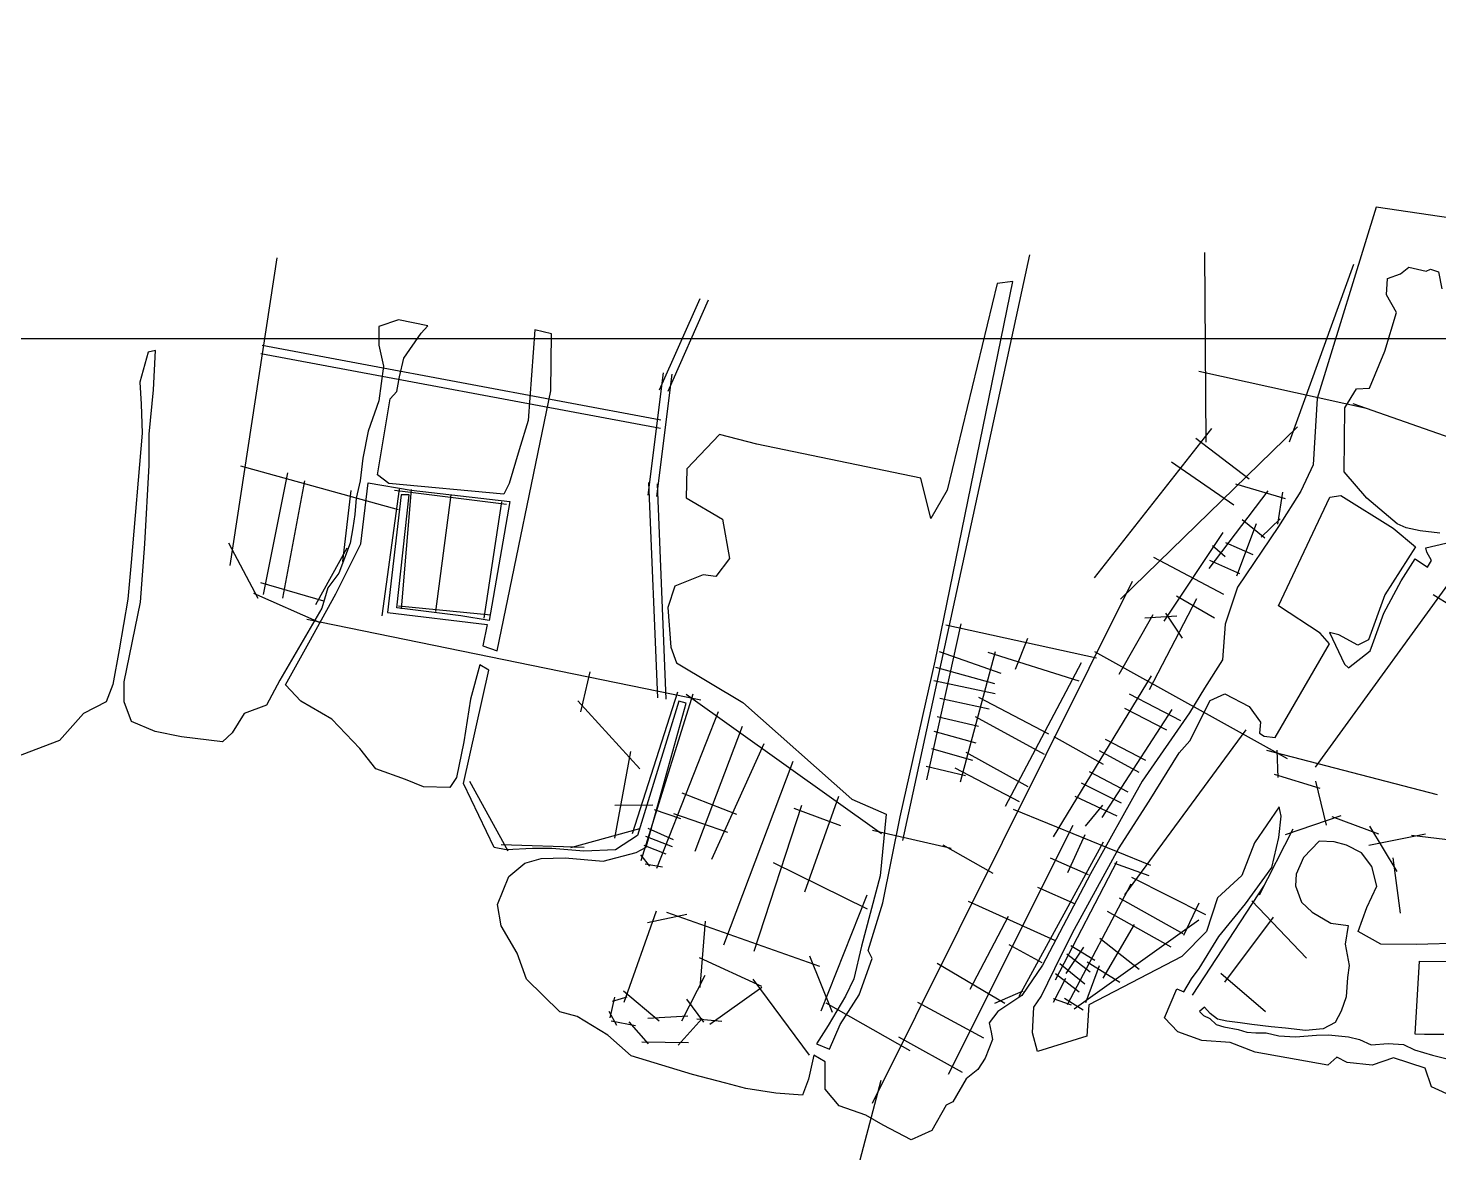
# Model space of a CAD drawing. Header units: metres. Extents: x -7351 to 4019, y -1659 to 4262.
# Drawn here: x -4269 to -1379, y 1957 to 4262 of the extents above; entities that cross this region are included whole.
import ezdxf

# ---------------------------------------------------------------- set-up
doc = ezdxf.new("R2010")
doc.units = ezdxf.units.M
doc.header["$MEASUREMENT"] = 0
for name, color, linetype in [('图框', 6, 'Continuous'), ('水网', 141, 'Continuous'), ('路网', 2, 'Continuous')]:
    doc.layers.add(name, color=color, linetype=linetype)

msp = doc.modelspace()

# ---------------------------------------------------------------- linework, layer by layer
at = {"layer": '图框'}
msp.add_lwpolyline([(-5864.6, 3624.8), (-5864.6, -941.6), (1615.5, -941.6), (1615.5, 3624.8), (-5864.6, 3624.8)], dxfattribs=at)
at = {"layer": '水网'}
for points in [[(-1354, 3872.4), (-1507.1, 3894.7), (-1627.8, 3502.7), (-1636.4, 3367.1), (-1661.5, 3313), (-1707.1, 3240.5), (-1791.4, 3116.3), (-1816.7, 3040.5), (-1822.1, 2967.3), (-1858.7, 2909.1), (-1889.9, 2858.9), (-1986.8, 2718.9), (-2092.8, 2528.7), (-2191, 2341.7), (-2233.2, 2279.1), (-2282.3, 2246.4), (-2300, 2223.2), (-2295.9, 2204.2), (-2293.2, 2189.2), (-2308.2, 2151.1), (-2323.2, 2127.9), (-2347.7, 2108.8), (-2375, 2061.2), (-2388.6, 2054.4), (-2417.5, 2002.7), (-2459.8, 1983.6), (-2517.2, 2013.6), (-2552.7, 2034.1), (-2607.4, 2053.2), (-2636.1, 2087.3), (-2636.1, 2143.3), (-2659.3, 2156.9), (-2670.2, 2107.8), (-2682.5, 2075), (-2737.1, 2079.1), (-2798.6, 2088.7), (-2839.6, 2099.6), (-2908, 2117.5), (-3033.9, 2155.8), (-3081.7, 2198.2), (-3144.7, 2236.4), (-3180.2, 2246), (-3248.6, 2313), (-3267.8, 2366.3), (-3300.6, 2422.3), (-3307.7, 2465.8), (-3284.4, 2523.3), (-3251.5, 2550.7), (-3218.6, 2560.3), (-3169.2, 2561.7), (-3091, 2554.9), (-3023.8, 2572.7), (-3003.3, 2583.6), (-2921, 2878.2), (-2936.1, 2882.3), (-3021.1, 2606.9), (-3066.3, 2578.1), (-3130.8, 2575.4), (-3196.6, 2580.9), (-3236.4, 2580.9), (-3289.9, 2578.1), (-3314.6, 2582.3), (-3377.6, 2713.8), (-3325.8, 2945.9), (-3343.7, 2956.9), (-3362.9, 2886.8), (-3376.7, 2798.9), (-3391.8, 2726.1), (-3405.6, 2705.5), (-3459.2, 2706.9), (-3496.3, 2722), (-3556.8, 2744), (-3589.8, 2785.2), (-3647.5, 2845.6), (-3710.8, 2882.7), (-3742.4, 2915.7), (-3694.3, 3002.2), (-3639.3, 3102.5), (-3588.1, 3204.7), (-3573, 3329.9), (-3484.9, 3314.8), (-3282.5, 3291.4), (-3325.2, 3047.9), (-3383, 3057.6), (-3513.8, 3074.1), (-3489, 3305.1), (-3505.5, 3305.1), (-3533, 3064.4), (-3329.3, 3039.7), (-3337.6, 2995.7), (-3308.7, 2986), (-3198.5, 3518.3), (-3197.2, 3635.3), (-3231.6, 3643.5), (-3245.3, 3457.8), (-3263.2, 3397.3), (-3283.9, 3328.5), (-3294.9, 3306.5), (-3530.3, 3328.5), (-3553.7, 3346.4), (-3527.5, 3501.8), (-3513.8, 3517), (-3508.3, 3547.2), (-3500, 3585.7), (-3464.2, 3636.6), (-3450.5, 3651.8), (-3511, 3664.1), (-3550.9, 3650.4), (-3550.9, 3611.9), (-3541.3, 3569.2), (-3550.9, 3497.7), (-3573, 3435.8), (-3584, 3380.8), (-3589.5, 3334), (-3597.7, 3298.3), (-3600.5, 3265.3), (-3604.6, 3237.7), (-3609.9, 3206), (-3633.2, 3144.8), (-3655.7, 3114.6), (-3667.8, 3073.3), (-3754, 2925.8), (-3781.5, 2874), (-3827, 2857.4), (-3851.8, 2817.5), (-3871.2, 2799.5), (-3955.3, 2809.2), (-4009.2, 2820.2), (-4057.5, 2840.9), (-4072.6, 2880.9), (-4072.6, 2922.3), (-4039.6, 3085.7), (-4030.8, 3204.8), (-4021.6, 3366.1), (-4021.6, 3430), (-4013, 3520.8), (-4008.7, 3601.2), (-4023.4, 3597.7), (-4040.7, 3536.3), (-4038.1, 3491.4), (-4036.3, 3431.8), (-4058.8, 3166.6), (-4065.4, 3091.4), (-4083.1, 2987.5), (-4096.4, 2916.7), (-4109.7, 2881.3), (-4156.2, 2857), (-4205.1, 2801.9), (-4325.7, 2755.8)], [(-1376.8, 3226.9), (-1417.1, 3231.9), (-1445.7, 3237.8), (-1464.1, 3246.2), (-1526, 3298.6), (-1573, 3352.4), (-1571.7, 3484), (-1547.5, 3522.9), (-1520.6, 3524.2), (-1489.7, 3599.8), (-1465.5, 3679), (-1485.7, 3715.3), (-1484.3, 3748.9), (-1457.4, 3758.3), (-1440, 3771.7), (-1405, 3763.6), (-1395.6, 3767.7), (-1379.5, 3762.3), (-1372.8, 3727.4)], [(-2654.1, 2180), (-2627.2, 2169.5), (-2605.5, 2220), (-2566.6, 2280.6), (-2540.3, 2355.4), (-2548.4, 2371.6), (-2518.1, 2469.5), (-2482.4, 2645.2), (-2411.2, 2964.4), (-2251.8, 3742.4), (-2284.1, 3738.6), (-2386.2, 3315), (-2419.8, 3256.9), (-2440.5, 3339.6), (-2776.5, 3409.3), (-2852.7, 3428.7), (-2919.9, 3358.9), (-2921.2, 3299.5), (-2846.4, 3255.2), (-2832.1, 3175.2), (-2860.6, 3137.7), (-2886.4, 3141.6), (-2944.6, 3118.4), (-2958.8, 3074.5), (-2952.3, 2993.1), (-2940.7, 2960.8), (-2805, 2880), (-2581.8, 2681.7), (-2511.5, 2650.7), (-2523.9, 2524.7), (-2562.1, 2380.7), (-2577.5, 2313.6), (-2594.5, 2278), (-2630.1, 2217.8), (-2654.1, 2180)], [(-1347.4, 2070.8), (-1393.7, 2091.9), (-1406.9, 2130.2), (-1471.7, 2151.4), (-1515.3, 2136.8), (-1566.9, 2142.1), (-1588, 2152.7), (-1606.5, 2136.8), (-1755.2, 2163.5), (-1806.7, 2183.2), (-1864.8, 2186.8), (-1913.7, 2205), (-1941.2, 2233.5), (-1915.7, 2292.7), (-1901.2, 2287), (-1885.6, 2313.5), (-1870, 2334.7), (-1829.8, 2400.5), (-1775, 2466.9), (-1721, 2541.6), (-1706.8, 2603), (-1701.8, 2647), (-1706, 2666.1), (-1756.7, 2592.3), (-1782.4, 2525), (-1832.3, 2479.3), (-1854.7, 2410.4), (-1905.4, 2359), (-2095.7, 2260.2), (-2100.3, 2195.9), (-2201.2, 2164.7), (-2211.6, 2203.1), (-2209, 2255.6), (-2193.4, 2277.5), (-2151.7, 2362.9), (-2125.1, 2415.3), (-2035, 2580.1), (-1972.3, 2677.4), (-1910.6, 2776.8), (-1888.8, 2801), (-1847.1, 2883.6), (-1817, 2897.7), (-1767.8, 2871.9), (-1744.4, 2839.3), (-1746.1, 2816.8), (-1736.9, 2811), (-1714.1, 2807.8), (-1603.1, 3000.2), (-1621.8, 3021.6), (-1707.4, 3077.7), (-1602.1, 3300.3), (-1579.3, 3304.3), (-1472.1, 3237.3), (-1426.5, 3198.5), (-1489.6, 3100.4), (-1523.1, 3008.1), (-1544.9, 2997.2), (-1583.6, 3018.2), (-1602.9, 3023.2), (-1571.8, 2958.6), (-1564.2, 2951.1), (-1519.8, 2985.5), (-1514.7, 2998.9), (-1491.2, 3062.6), (-1456, 3128.9), (-1427.5, 3174.2), (-1402.3, 3157.4), (-1393.9, 3170.8), (-1403.1, 3187.6), (-1405.6, 3196.8), (-1332.6, 3213.6)], [(-1624, 2595.7), (-1656.2, 2561.8), (-1671.3, 2527.7), (-1672.3, 2503.8), (-1660.3, 2470.6), (-1638.1, 2450.2), (-1600.3, 2427.8), (-1564.7, 2422.9), (-1570.8, 2384.7), (-1562.6, 2341), (-1565.8, 2316.4), (-1568.6, 2276.9), (-1579, 2247.4), (-1591, 2223.9), (-1616.1, 2211.3), (-1651.7, 2207.5), (-1693.2, 2212.4), (-1722.2, 2215.1), (-1762.1, 2220.1), (-1786.2, 2223.3), (-1813, 2226.6), (-1832.1, 2231), (-1847.5, 2242.5), (-1858.9, 2255.6), (-1869.3, 2246.8), (-1861.1, 2238.1), (-1848, 2232.1), (-1835.4, 2220.1), (-1819.6, 2215.1), (-1790, 2209.7), (-1772, 2204.2), (-1753.9, 2203.1), (-1732.6, 2203.1), (-1706.9, 2196.6), (-1672.5, 2194.4), (-1629.8, 2198.2), (-1605.2, 2198.8), (-1563.6, 2194.9), (-1541.2, 2188.9), (-1517.7, 2178.5), (-1482.7, 2180.7), (-1451, 2179.1), (-1428.6, 2168.2), (-1391.9, 2156.7), (-1364.6, 2150.1)], [(-1331, 2386.7), (-1424.5, 2383.8), (-1497.5, 2384.3), (-1544.2, 2410.6), (-1526, 2459.5), (-1505.7, 2503.3), (-1516.2, 2543.4), (-1537, 2571.9), (-1568.3, 2587.2), (-1593, 2594.4), (-1624, 2595.7)], [(-1368.3, 2199.1), (-1408.2, 2199.1), (-1427.3, 2200.2), (-1418.6, 2349.6), (-1282.4, 2348.5)]]:
    msp.add_lwpolyline(points, dxfattribs=at)
at = {"layer": '路网'}
for p, q in [((-3855.5, 3160.3), (-3759.2, 3791)), ((-2477.3, 2597.1), (-2217.1, 3796.9)), ((-1855.6, 3413), (-1858.3, 3802.3)), ((-1685.1, 3413.8), (-1552.7, 3778.3)), ((-2975.7, 3520.4), (-2892.8, 3707.6)), ((-2958.2, 3517.7), (-2875.3, 3704.8)), ((-3792.8, 3594.9), (-2973.5, 3441.9)), ((-3790.1, 3611.8), (-2972.8, 3459.2)), ((-1870.9, 3559), (-1526.7, 3483.1)), ((-2998.9, 3305), (-2967.6, 3555.3)), ((-2981.4, 3302.2), (-2950.1, 3552.5)), ((-1631.8, 2747), (-1057.6, 3539.3)), ((-1555.1, 3492.4), (-1122, 3340.3)), ((-2084.4, 3135.1), (-1844, 3441.1)), ((-2031.4, 3091.8), (-1668.6, 3444.5)), ((-1767.8, 3337.3), (-1877, 3420.7)), ((-3834.6, 3364.7), (-3511.5, 3275.3)), ((-1926.6, 3373.1), (-1799, 3285)), ((-3787, 3100.8), (-3737.3, 3350.3)), ((-3703.4, 3334.1), (-3748.3, 3093.5)), ((-2979.5, 2889.5), (-2997.6, 3330.6)), ((-2961.9, 2886.7), (-2980, 3327.8)), ((-1795.2, 3328), (-1693.6, 3298.1)), ((-3624.5, 3168.7), (-3607.8, 3314.2)), ((-3509, 3316.7), (-3545.1, 3057.6)), ((-3518.8, 3314.7), (-3289.1, 3286.3)), ((-3504.3, 3071.9), (-3483.8, 3316)), ((-3403.5, 3305.6), (-3435.1, 3066.5)), ((-1849.1, 3154.3), (-1728.3, 3313.5)), ((-1698.9, 3311.1), (-1709.5, 3245.2)), ((-3334.9, 3052.4), (-3298.8, 3290.8)), ((-1752.8, 3246.2), (-1793.7, 3138.4)), ((-1735.5, 3216.8), (-1781.7, 3253.9)), ((-1703.7, 3256.3), (-1742.7, 3218.3)), ((-1941.5, 3046.5), (-1821, 3228)), ((-3859.3, 3207.3), (-3798.9, 3093.9)), ((-3680.4, 3080.5), (-3615.7, 3196.8)), ((-1842.9, 3201.4), (-1816.4, 3178.8)), ((-1815.9, 3207.7), (-1760, 3183.2)), ((-1963.4, 3177.9), (-1820, 3102)), ((-1786.5, 3143.2), (-1848.2, 3171.1)), ((-3793.2, 3125.9), (-3664.2, 3087.8)), ((-2539.2, 2058.4), (-2006.7, 3128.4)), ((-3807.7, 3103.7), (-3672.1, 3043.4)), ((-1916.6, 3098.2), (-1838.7, 3053.3)), ((-1390.4, 3101.4), (-635.5, 2628.4)), ((-3510.6, 3078), (-3321.3, 3059.2)), ((-1971.6, 2906.1), (-1874.6, 3092.8)), ((-3698.3, 3050.9), (-2890.9, 2885.3)), ((-2428.3, 2721.1), (-2357.9, 3041.2)), ((-2389.1, 3039), (-2080.2, 2971.4)), ((-2034.2, 2937.6), (-1964.4, 3060.3)), ((-1981.6, 3053.1), (-1915.7, 3057.4)), ((-1938.6, 3062.7), (-1904.7, 3011.6)), ((-2221.8, 3010.9), (-2247, 2947.6)), ((-2403, 2984.3), (-2276.5, 2939.7)), ((-2359.2, 2717.5), (-2287.2, 2984.3)), ((-2303.1, 2982.8), (-2116.8, 2923.9)), ((-2084.2, 2984.1), (-1689.3, 2764.9)), ((-2410.2, 2951.9), (-2289.4, 2918.9)), ((-2267.1, 2667.4), (-2111.1, 2962)), ((-3118.5, 2942.3), (-3138, 2860.9)), ((-2413.8, 2924.6), (-2288, 2898)), ((-2168.5, 2604.2), (-1967.6, 2934.4)), ((-3031.1, 2611.6), (-2938.6, 2901.6)), ((-3013.1, 2556.3), (-2906.8, 2897.8)), ((-2921.2, 2896.7), (-2521.1, 2611)), ((-2321.8, 2890.9), (-2178.7, 2815.4)), ((-2013.5, 2897.8), (-1908.1, 2842.8)), ((-3143.1, 2882.9), (-3015.8, 2743.9)), ((-2401.7, 2888.8), (-2300.2, 2866.7)), ((-2069, 2643.9), (-1925.5, 2865.4)), ((-2022.9, 2868.2), (-1936.8, 2824)), ((-2981.1, 2540.3), (-2854.7, 2861.1)), ((-2406.7, 2851), (-2321.9, 2831.1)), ((-2329, 2851.3), (-2187.3, 2773.7)), ((-2902.5, 2574.9), (-2805.9, 2831.5)), ((-2413.9, 2820.7), (-2327.3, 2796.8)), ((-2167.7, 2809.8), (-2066.8, 2753.2)), ((-2062.4, 2804.7), (-1980.1, 2761.9)), ((-2022.4, 2485.6), (-1773.9, 2823.6)), ((-3067.6, 2601.5), (-3034.5, 2779.5)), ((-2868.7, 2559), (-2761.1, 2795.5)), ((-2418.1, 2785.2), (-2334.7, 2761.5)), ((-2348.4, 2778.1), (-2221.1, 2707.6)), ((-2075.1, 2781.7), (-1993.7, 2737)), ((-1731.7, 2782.2), (-1382.2, 2690.9)), ((-1710.7, 2782), (-1708.8, 2726)), ((-2843.9, 2383.3), (-2701.7, 2759.5)), ((-2429.7, 2749.6), (-2348.9, 2730.1)), ((-3365.1, 2718.7), (-3286.3, 2575.6)), ((-2370.7, 2745.7), (-2239.1, 2676.7)), ((-2095.4, 2738.4), (-2016.3, 2696.6)), ((-1716.4, 2733.2), (-1622.7, 2703.9)), ((-1631.6, 2718.4), (-1609.9, 2628.1)), ((-2930.2, 2694.6), (-2818.2, 2650.7)), ((-2111.8, 2714.9), (-2030, 2674)), ((-3067.6, 2669.3), (-2989.5, 2670.1)), ((-2987, 2660.7), (-2932.6, 2641.9)), ((-2781.6, 2370.4), (-2684.2, 2669.3)), ((-2700.5, 2663.2), (-2605.1, 2628)), ((-2678.1, 2491.5), (-2608.5, 2687.5)), ((-2250.9, 2661.2), (-1969.6, 2546.3)), ((-2124.5, 2687.6), (-2038.9, 2647.7)), ((-2102.9, 2626.5), (-2067.1, 2669.3)), ((-2947.3, 2652.5), (-2836.2, 2614.3)), ((-1692.7, 2609.4), (-1578.6, 2648.3)), ((-1598.3, 2646), (-1502.1, 2610.6)), ((-3157.4, 2582.6), (-3015.8, 2621.4)), ((-3004.5, 2605.8), (-2950, 2584.4)), ((-2999.7, 2622.3), (-2947.8, 2599.3)), ((-2539.2, 2618.4), (-2377.9, 2581.5)), ((-2129, 2627.8), (-2384.6, 2117.7)), ((-2139.3, 2531.7), (-2103.2, 2609.2)), ((-1677.7, 2620.1), (-1747.3, 2485.1)), ((-1522.3, 2587.5), (-1406.3, 2610.8)), ((-1521, 2626.6), (-1465, 2533.4)), ((-1434.5, 2607.7), (-1148.4, 2573.8)), ((-3300.1, 2588.9), (-3130.3, 2583.6)), ((-3008, 2587.5), (-2962.6, 2569.6)), ((-2395.4, 2587.8), (-2292.8, 2530.2)), ((-2238.8, 2278.2), (-2065.9, 2594.5)), ((-3014.5, 2567.9), (-2996.6, 2544.4)), ((-3004.9, 2549.2), (-2970, 2543.1)), ((-2743.1, 2552.2), (-2550.3, 2456.9)), ((-2175.2, 2561.7), (-2097.2, 2527.1)), ((-2038.7, 2554.2), (-2165.2, 2310.4)), ((-2043.7, 2550.8), (-1973.3, 2525.5)), ((-1472.9, 2561.7), (-1457.9, 2447.9)), ((-2008.4, 2521.5), (-1857, 2445.3)), ((-2201.5, 2501.1), (-2123.7, 2467.3)), ((-2009.9, 2507.6), (-2140.4, 2259.9)), ((-1883.5, 2279.7), (-1736.1, 2505.1)), ((-2644.3, 2248.1), (-2550.3, 2485.3)), ((-2343.3, 2472.6), (-2166.3, 2392.7)), ((-2033.8, 2479.8), (-1903.3, 2406.3)), ((-1901.5, 2402.7), (-1869.6, 2469.3)), ((-1761.7, 2473.1), (-1650.2, 2356.1)), ((-3048.3, 2265.5), (-2982.2, 2452.8)), ((-3000.6, 2428.9), (-2919.5, 2445.9)), ((-2961.6, 2450.1), (-2647.7, 2339.3)), ((-2892.2, 2295.9), (-2881.5, 2431.7)), ((-2338.9, 2292.3), (-2260.7, 2441.8)), ((-2126.3, 2252.1), (-1870.7, 2434.1)), ((-2058.2, 2452.1), (-1928.3, 2379.2)), ((-1817.6, 2306.5), (-1717.9, 2439.7)), ((-2066.9, 2314.5), (-2002.6, 2425)), ((-2260.3, 2383.9), (-2192.2, 2347.1)), ((-2142.5, 2324.2), (-2106.4, 2378.4)), ((-2132.7, 2381.9), (-2083.6, 2351.7)), ((-2073.4, 2396.7), (-1993, 2333.6)), ((-2894.7, 2357), (-2766.9, 2298.4)), ((-2668.4, 2360.8), (-2621.9, 2245)), ((-2407, 2345.8), (-2267.9, 2263.8)), ((-2155.5, 2345), (-2104.4, 2303)), ((-2141, 2364.6), (-2093.4, 2328.1)), ((-2099.4, 2348.1), (-2032.8, 2306.4)), ((-2930.4, 2227.3), (-2882, 2321.3)), ((-2784.8, 2312.5), (-2669.3, 2157.3)), ((-2168.4, 2265.5), (-2143.1, 2314.7)), ((-2164.5, 2324.2), (-2115.8, 2287)), ((-2102.1, 2265.1), (-2074.5, 2340.5)), ((-1825.8, 2325), (-1733.7, 2246.7)), ((-3049.7, 2288.6), (-2976.8, 2227.3)), ((-2872.5, 2220.5), (-2766.4, 2296.2)), ((-2288.4, 2263.8), (-2230.3, 2289.1)), ((-3068.3, 2276.1), (-3077.7, 2233.8)), ((-3043.1, 2276.1), (-3072.6, 2266.7)), ((-2920.8, 2271.8), (-2885.7, 2224.4)), ((-2634.7, 2264.5), (-2462.8, 2166.9)), ((-2447.4, 2265.7), (-2312.1, 2192.7)), ((-2169.4, 2273.1), (-2132.1, 2260.4)), ((-2145.7, 2273.7), (-2107.3, 2249.9)), ((-3079.9, 2247.5), (-3064, 2218.4)), ((-3074.7, 2227.4), (-3025.1, 2218)), ((-2999.9, 2232.8), (-2917.5, 2237.6)), ((-2937.5, 2177.8), (-2888.2, 2232.1)), ((-2899, 2231.2), (-2848.1, 2226.5)), ((-3038.4, 2225.2), (-2999, 2180.4)), ((-3012.3, 2184.2), (-2916.1, 2182.9)), ((-2485.9, 2194.6), (-2355.7, 2122.2)), ((-2617.9, 1743.1), (-2521.4, 2105.8))]:
    msp.add_line(p, q, dxfattribs=at)

doc.saveas('drawing.dxf')
